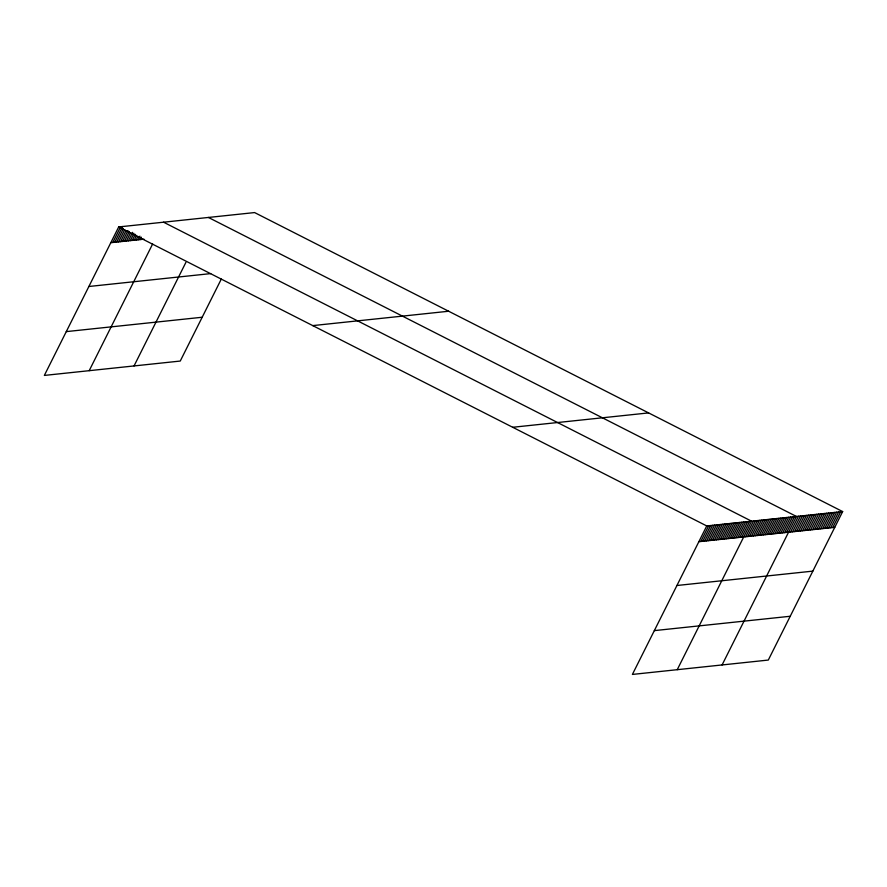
<?xml version="1.0" encoding="UTF-8"?>
<svg xmlns="http://www.w3.org/2000/svg" width="887" height="887" viewBox="0 0 887 887"><rect width="100%" height="100%" fill="white"/><g stroke="black" fill="none" stroke-linecap="round" stroke-linejoin="round"><path stroke-width="1.33" d="M842.65 511.577L706.751 525.947L632.398 674.43L768.297 660.061L842.65 511.577L254.602 212.57L118.703 226.939L44.35 375.423L180.249 361.053L221.306 279.061M112.771 242.473L120.654 226.728M114.722 242.273L122.606 226.529M116.674 242.062L123.337 228.735M118.614 241.863L124.69 229.744M120.565 241.652L126.032 230.753M122.517 241.441L127.983 230.542M124.468 241.242L129.325 231.551M126.42 241.031L130.666 232.549M128.371 240.832L132.618 232.35M130.322 240.621L133.959 233.359M132.274 240.41L135.301 234.356M134.214 240.211L136.642 235.365M136.166 240L137.984 236.374M138.117 239.8L139.935 236.164M140.068 239.59L141.277 237.173M89.199 370.677L152.619 244.025M134.048 365.932L185.893 262.397M700.808 541.491L708.702 525.747M702.759 541.281L710.653 525.536M704.71 541.081L712.594 525.326M706.662 540.87L714.545 525.126M708.613 540.66L716.496 524.916M710.565 540.46L718.448 524.716M712.516 540.25L720.399 524.505M714.456 540.05L722.351 524.295M716.408 539.839L724.302 524.095M718.359 539.629L726.242 523.884M720.311 539.429L728.194 523.685M722.262 539.218L730.145 523.474M724.213 539.019L732.097 523.263M726.165 538.808L734.048 523.064M728.116 538.597L735.999 522.853M730.056 538.398L737.951 522.654M732.008 538.187L739.891 522.443M733.959 537.988L741.842 522.232M735.911 537.777L743.794 522.033M737.862 537.577L745.745 521.822M739.813 537.367L747.697 521.623M741.765 537.156L749.648 521.412M677.236 669.696L751.599 521.201L163.552 222.194M745.657 536.746L753.551 521.002M747.608 536.546L755.491 520.791M749.559 536.336L757.443 520.591M751.511 536.125L759.394 520.381M753.462 535.925L761.345 520.181M755.414 535.715L763.297 519.97M757.365 535.515L765.248 519.76M759.305 535.304L767.2 519.56M761.257 535.094L769.14 519.35M763.208 534.894L771.091 519.15M765.159 534.684L773.043 518.939M767.111 534.484L774.994 518.729M769.062 534.273L776.945 518.529M771.014 534.063L778.897 518.318M772.954 533.863L780.848 518.119M774.905 533.652L782.8 517.908M776.857 533.453L784.74 517.698M778.808 533.242L786.691 517.498M780.76 533.032L788.643 517.287M782.711 532.832L790.594 517.088M784.662 532.621L792.546 516.877M786.603 532.422L794.497 516.666M722.085 664.951L796.448 516.467L208.401 217.448M790.572 532L798.455 516.256M792.579 531.79L800.462 516.046M794.586 531.579L802.469 515.824M796.593 531.357L804.476 515.613M798.599 531.147L806.494 515.402M800.606 530.936L808.5 515.192M802.624 530.725L810.507 514.981M804.631 530.515L812.514 514.77M806.638 530.304L814.521 514.549M808.645 530.093L816.528 514.338M810.651 529.872L818.546 514.127M812.669 529.661L820.553 513.917M814.676 529.45L822.559 513.706M816.683 529.24L824.566 513.495M818.69 529.029L826.573 513.274M820.697 528.818L828.591 513.063M822.715 528.597L830.598 512.852M824.722 528.386L832.605 512.642M826.728 528.175L834.612 512.431M828.735 527.965L836.618 512.22M830.742 527.754L838.636 512.01M832.76 527.543L840.643 511.788M110.82 242.683L143.971 239.18M88.888 286.49L210.729 273.606M66.281 331.616L202.192 317.247M312.756 325.607L448.667 311.237M512.697 427.279L648.597 412.91M698.867 541.691L834.767 527.333M676.925 585.498L812.825 571.128M654.329 630.624L790.228 616.265M118.703 226.939L706.751 525.947"/></g></svg>
